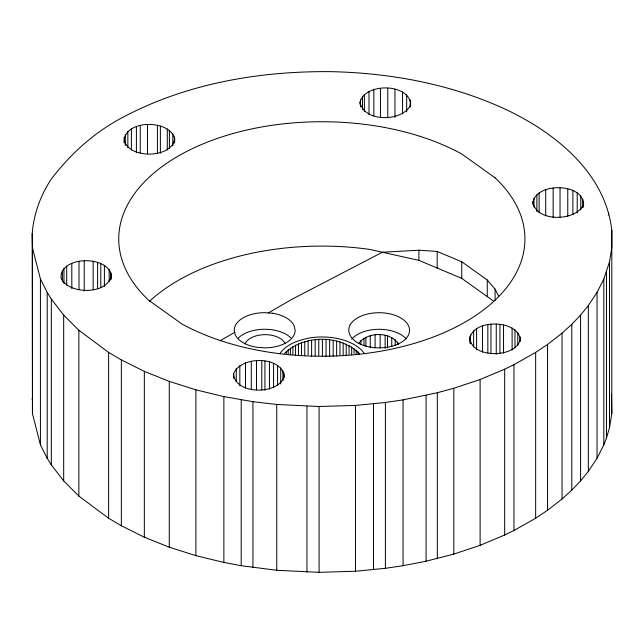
<?xml version="1.0" encoding="UTF-8"?>
<svg xmlns="http://www.w3.org/2000/svg" width="644" height="644" viewBox="0 0 644 644"><rect width="100%" height="100%" fill="white"/><g stroke="black" fill="none" stroke-linecap="round" stroke-linejoin="round"><path stroke-width="0.97" d="M611.8 413.641L611.8 230.286C605.497 173.977 557.132 134.467 509.356 111.138C453.94 84.654 392.381 73.03 331.241 71.661C260.756 70.929 188.781 83.036 125.789 115.775C95.98 130.877 71.661 152.531 51.327 179.032C40.508 195.341 33.609 214.227 32.2 233.788L32.458 413.641L40.427 444.827L47.205 458.295L51.327 464.896L63.675 480.907L78.858 496.089L108.611 518.235L121.354 525.754L144.345 537.209L169.275 547.207L195.881 555.651L223.871 562.445L241.202 565.698L276.751 570.286L319.086 572.339L355.464 571.236L385.402 568.314L403.055 565.698L426.078 561.222L453.819 554.098L480.11 545.331L504.671 535.027L513.952 530.495L535.647 518.235L547.553 510.273L562.035 499.011L571.8 490.124L580.582 480.907L588.342 471.384L597.044 458.295L603.822 444.827L606.471 437.976L609.514 427.608L611.8 413.641L611.446 394.176M611.8 230.286L611.8 247.811L609.514 261.778L603.822 278.997L597.044 292.465L588.342 305.562L580.582 315.077L571.8 324.302L562.035 333.181L547.553 344.443L535.647 352.405L513.952 364.673L504.671 369.197L480.11 379.501L453.819 388.268L437.324 392.743L403.055 399.868L385.402 402.484L355.464 405.414L319.086 406.509L276.751 404.456L252.939 401.687L223.871 396.624L195.881 389.829L169.275 381.385L144.345 371.379L121.354 359.924L108.611 352.405L78.858 330.259L63.675 315.077L51.327 299.066L47.205 292.465L40.427 278.997L32.458 247.811L32.2 233.788M111.299 273.877C110.317 295.065 68.216 295.33 61.003 277.854C60.005 254.646 113.36 254.984 111.299 278.9M124.171 137.301C123.696 159.157 172.463 159.825 174.677 138.524C169.292 118.754 122.408 119.349 124.107 142.984M233.603 373.955C235.116 395.07 278.772 395.07 284.197 376.402C281.589 355.343 239.954 355.899 233.603 373.955L233.563 378.414M469.943 336.216C468.502 358.587 515.973 359.151 520.304 339.275C517.398 317.983 466.24 318.635 469.943 343.252M32.2 399.618L32.554 396.817M410.695 101.696L410.148 105.97C401.043 121.885 364.11 122.336 360.004 102.307C364.915 82.633 408.135 83.157 410.695 103.708M583.078 207.384C587.827 182.083 533.079 181.23 532.854 204.478M583.078 205.372C575.181 221.552 535.309 222.357 532.854 201.459M279.979 353.548C286.661 343.711 299.09 340.129 310.167 337.858A45.7 26.38 0 0 1 364.206 353.25M358.845 343.22C367.845 331.459 390.819 331.443 398.668 344.298M284.592 353.395C303.912 334.478 340.708 334.453 359.682 353.87M220.168 340.74L234.706 332.344M268.298 312.952L292.078 299.219L382.391 252.239L418.89 250.202L437.171 251.45L461.756 261.786L487.258 279.995L495.091 289.172L498.698 296.224M493.521 301.054L461.756 278.369L418.89 260.353L369.415 249.357A203.093 117.256 0 0 0 149.424 301.368M609.514 261.778L609.514 427.608M608.628 212.85L608.628 214.863M606.471 272.154L606.471 437.976M603.822 278.997L603.822 444.827M597.044 292.465L597.044 458.295M588.342 305.562L588.342 471.384M583.561 202.385L583.561 205.396M582.828 199.036L582.828 207.078M580.791 195.881L580.791 209.952M580.582 315.077L580.582 480.907M577.217 192.846L577.217 212.947M572.878 190.592L572.878 214.71M571.8 324.302L571.8 490.124M567.766 188.966L567.766 216.102M562.035 333.181L562.035 499.011M560.03 187.919L560.03 217.06M553.156 188.169L553.156 217.318M547.553 344.443L547.553 510.273M545.71 189.771L545.71 215.901M539.133 192.846L539.133 212.947M536.887 194.552L536.887 211.643M535.647 352.405L535.647 518.235M533.948 198.151L533.948 207.199M520.304 339.275L520.304 341.28M520.078 336.82L520.078 340.845M517.784 332.433L517.784 345.498M514.991 329.825L514.991 347.921M513.952 364.673L513.952 530.495M512.109 328.021L512.109 350.135M504.671 369.197L504.671 535.027M503.528 325.019L503.528 353.162M499.945 324.447L499.945 353.588M496.258 324.173L496.258 354.329M495.091 289.172L495.091 300.168M490.953 324.334L490.953 353.484M487.846 324.737L487.846 352.88M487.258 279.995L487.258 296.578M482.469 326.041L482.469 352.171M480.11 379.501L480.11 545.331M476.608 328.665L476.608 349.773M473.638 330.831L473.638 346.907M470.547 334.719L470.547 343.767M461.756 261.786L461.756 278.369M453.819 388.268L453.819 554.098M437.324 392.743L437.324 558.573M437.171 251.45L437.171 268.033M426.078 395.4L426.078 561.222M418.89 250.202L418.89 260.353M410.26 99.868L410.26 106.904M406.67 94.789L406.67 111.871M403.055 399.868L403.055 565.698M402.556 91.979L402.556 114.093M397.686 342.181L397.686 344.17M395.223 339.63L395.223 345.595M394.965 89.202L394.965 117.337M391.745 337.496L391.745 346.448M387.769 88.18L387.769 117.321M387.479 335.918L387.479 347.857M385.402 402.484L385.402 568.314M385.128 335.371L385.128 348.299M380.459 88.389L380.459 117.538M380.161 334.783L380.161 347.72M375.106 334.92L375.106 347.857M373.85 89.709L373.85 115.84M373.496 403.877L373.496 569.699M370.252 335.766L370.252 347.704M368.988 91.577L368.988 114.688M365.905 337.271L365.905 346.222M364.375 94.531L364.375 111.613M364.005 338.237L364.005 345.2M362.516 96.391L362.516 109.456M360.89 340.547L360.89 344.524M360.487 99.868L360.487 106.904M360.004 102.307L360.004 104.32M358.088 351.986L358.088 353.959M356.213 350.183L356.213 354.136M355.464 405.414L355.464 571.236M354.071 348.485L354.071 353.419M351.672 346.907L351.672 354.804M349.04 345.458L349.04 354.337M346.198 344.146L346.198 354.997M343.172 342.978L343.172 354.828M339.976 341.98L339.976 354.812M336.635 341.143L336.635 355.947M333.181 340.475L333.181 356.269M329.639 339.992L329.639 356.776M326.041 339.694L326.041 356.47M322.411 339.581L322.411 356.357M319.086 406.509L319.086 572.339M318.772 339.646L318.772 355.44M315.158 339.903L315.158 355.697M311.599 340.338L311.599 356.132M308.122 340.958L308.122 354.78M306.947 406.292L306.947 572.122M304.757 341.755L304.757 355.569M301.521 342.713L301.521 355.544M298.446 343.84L298.446 354.691M295.556 345.112L295.556 354.981M292.875 346.528L292.875 354.425M290.42 348.082L290.42 354.989M288.206 349.748L288.206 353.701M286.258 351.527L286.258 353.5M283.956 373.037L283.956 378.06M282.941 370.654L282.941 380.709M280.728 367.869L280.728 383.953M277.564 365.406L277.564 385.506M276.751 404.456L276.751 570.286M273.587 363.385L273.587 387.503M269.45 362L269.45 389.137M264.934 361.099L264.934 390.24M261.794 360.769L261.794 389.918M256.489 360.737L256.489 389.886M252.939 401.687L252.939 567.517M251.289 361.34L251.289 389.483M245.501 362.87L245.501 388.002M241.202 399.868L241.202 565.698M239.834 365.639L239.834 385.74M236.259 368.674L236.259 381.739M223.871 396.624L223.871 562.445M195.881 389.829L195.881 555.651M174.677 138.524L174.677 142.541M174.403 136.995L174.403 143.024M172.834 133.751L172.834 145.81M169.388 130.305L169.388 148.394M169.275 381.385L169.275 547.207M167.279 128.921L167.279 150.028M160.372 126.095L160.372 153.224M157.426 125.395L157.426 153.538M147.468 124.67L147.468 153.819M144.345 371.379L144.345 537.209M140.231 125.604L140.231 152.741M136.407 126.675L136.407 152.805M131.376 128.921L131.376 150.028M127.842 131.481L127.842 147.565M125.298 134.556L125.298 145.608M121.354 359.924L121.354 525.754M110.736 272.066L110.736 280.108M109.166 269.458L109.166 281.525M108.611 352.405L108.611 518.235M104.4 265.417L104.4 286.524M100.786 263.613L100.786 287.739M97.606 262.502L97.606 288.633M93.163 261.488L93.163 289.631M84.219 260.949L84.219 291.096M78.995 261.488L78.995 289.631M78.858 330.259L78.858 496.089M71.814 263.444L71.814 288.568M66.686 266.101L66.686 285.195M63.965 268.371L63.965 283.441M63.675 315.077L63.675 480.907M62.379 270.311L62.379 281.364M51.327 299.066L51.327 464.896M47.205 292.465L47.205 458.295M40.427 278.997L40.427 444.827M32.458 247.811L32.458 413.641M351.696 339.171A30.461 17.589 0 0 1 378.946 329.293A30.461 17.589 0 0 1 406.34 339.026M238.312 338.052A30.461 17.589 0 0 1 291.08 338.052M245.05 343.912A20.608 11.898 0 0 1 265.022 334.655A20.608 11.898 0 0 1 285.179 343.783M350.191 324.721C345.176 333.705 354.2 342.318 362.274 344.967A30.461 17.589 0 0 0 405.857 338.688A30.461 17.589 0 0 0 391.222 314.167A30.461 17.589 0 0 0 350.191 324.721M272.581 313.274L264.7 312.678A30.461 17.589 0 0 0 234.231 330.259L235.269 334.816A30.461 17.589 0 0 0 256.811 347.253L264.7 347.849A30.461 17.589 0 0 0 295.161 330.259L294.123 325.711A30.461 17.589 0 0 0 272.581 313.274M495.091 177.8L461.756 153.997A203.093 117.256 0 0 0 194.158 147.79A203.093 117.256 0 0 0 148.571 300.16L181.898 323.964A203.093 117.256 0 0 0 449.504 330.171A203.093 117.256 0 0 0 495.091 177.8"/></g></svg>
